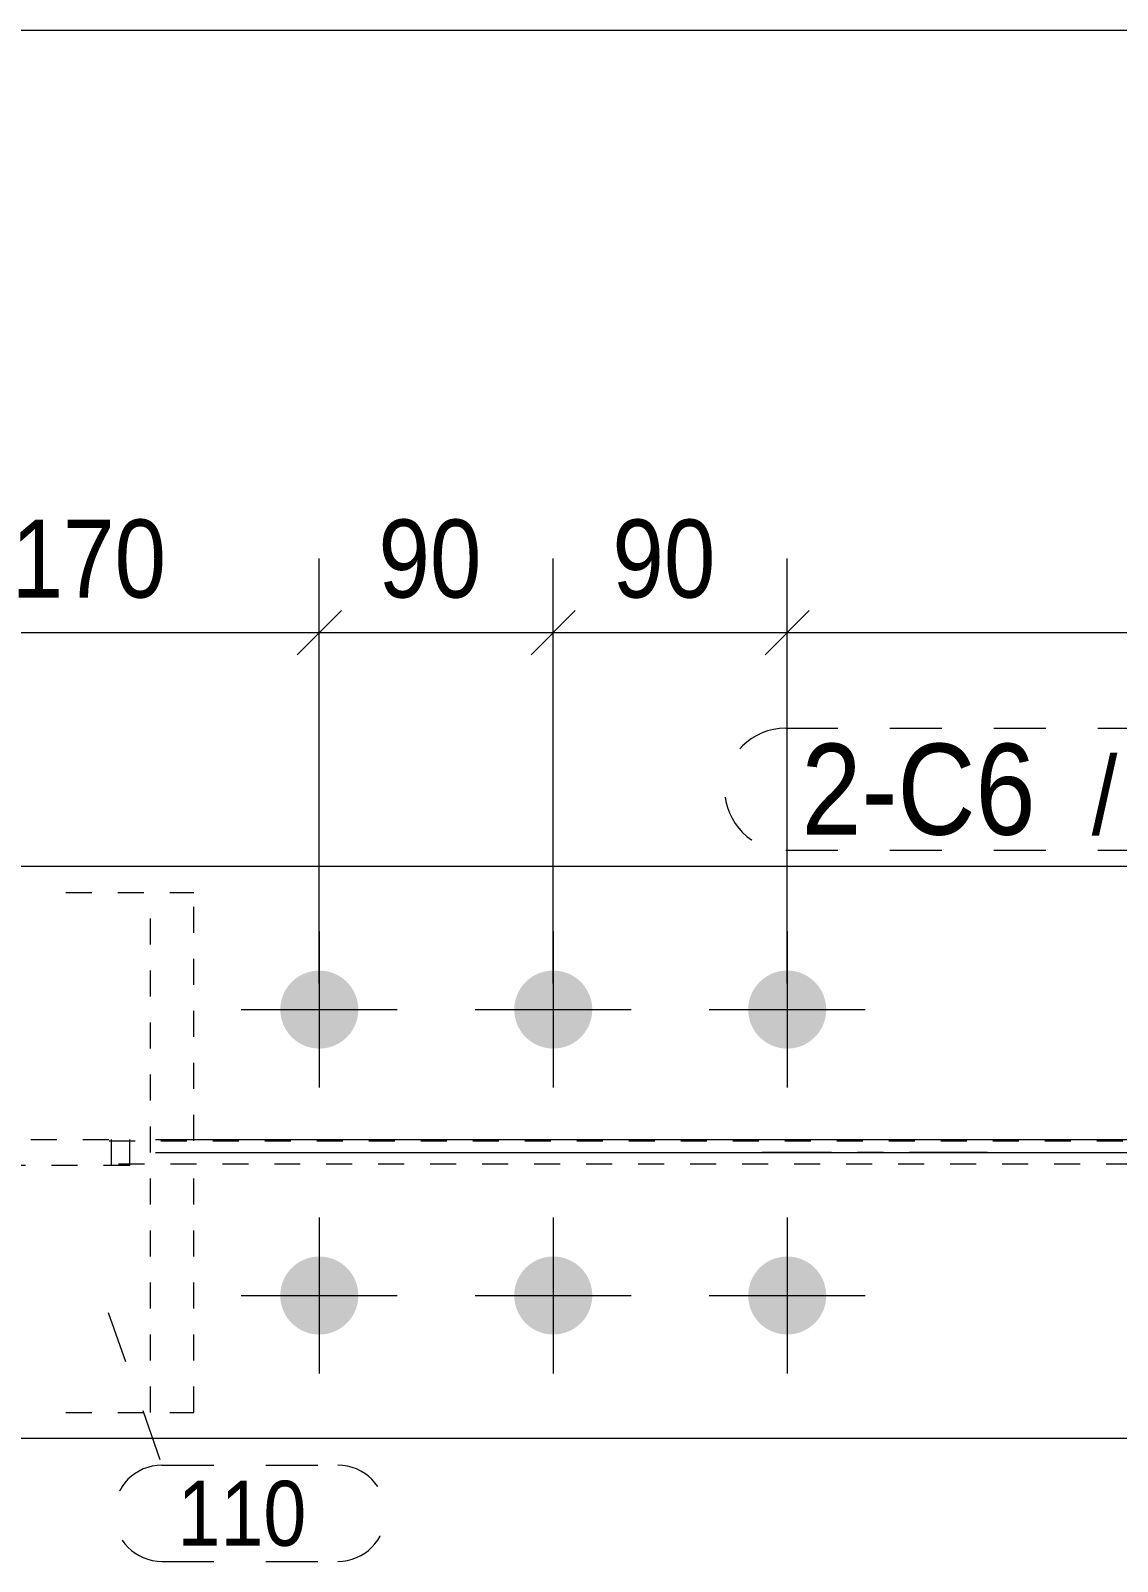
# Model space of a CAD drawing. Header units: millimetres. Extents: x 2 to 579, y 1 to 825.
# Drawn here: x 178.9 to 220.7, y 766.1 to 825 of the extents above; entities that cross this region are included whole.
import ezdxf

# ---------------------------------------------------------------- set-up
doc = ezdxf.new("R2010")
doc.units = ezdxf.units.MM
for name, pattern in [('XKITLINE00', [0]), ('XKITLINE01', [4, 1, -1, 1, -1]), ('XKITLINE02', [4, 2, -2]), ('XKITLINE03', [6, 3, -1, 1, -1])]:
    doc.linetypes.add(name, pattern=pattern)
for name, color, linetype, lineweight in [('Bolt', 3, 'Continuous', 0), ('Dimensions', 7, 'Continuous', 0), ('DrawingSheet', 5, 'Continuous', 0), ('Part', 2, 'Continuous', 0), ('PartMark', 7, 'Continuous', 0)]:
    doc.layers.add(name, color=color, linetype=linetype, lineweight=lineweight)
doc.styles.add('ARIAL', font='ARIAL.TTF')

# ---------------------------------------------------------------- blocks, each defined once
blk = doc.blocks.new('*A131')
at = {"layer": 'Bolt'}
for points in [[(190.038, 788.841), (190.075, 788.839), (190.111, 788.837), (190.148, 788.834), (190.185, 788.83), (190.221, 788.825), (190.257, 788.819), (190.294, 788.812), (190.33, 788.805), (190.365, 788.796), (190.401, 788.787), (190.436, 788.777), (190.472, 788.766), (190.506, 788.754), (190.541, 788.741), (190.575, 788.727), (190.609, 788.713), (190.642, 788.697), (190.675, 788.681), (190.708, 788.664), (190.74, 788.646), (190.772, 788.628), (190.804, 788.609), (190.834, 788.588), (190.865, 788.568), (190.895, 788.546), (190.924, 788.524), (190.953, 788.501), (190.981, 788.477), (191.008, 788.453), (191.035, 788.428), (191.062, 788.402), (191.087, 788.376), (191.112, 788.349), (191.137, 788.321), (191.161, 788.293), (191.184, 788.264), (191.206, 788.235), (191.227, 788.205), (191.248, 788.175), (191.268, 788.144), (191.288, 788.112), (191.306, 788.081), (191.324, 788.048), (191.341, 788.016), (191.357, 787.983), (191.372, 787.949), (191.387, 787.915), (191.401, 787.881), (191.413, 787.847), (191.425, 787.812), (191.436, 787.777), (191.447, 787.741), (191.456, 787.706), (191.465, 787.67), (191.472, 787.634), (191.479, 787.598), (191.485, 787.561), (191.49, 787.525), (191.494, 787.488), (191.497, 787.452), (191.499, 787.415), (191.501, 787.378), (191.501, 787.341), (191.501, 787.304), (191.499, 787.268), (191.497, 787.231), (191.494, 787.194), (191.49, 787.158), (191.485, 787.121), (191.479, 787.085), (191.472, 787.049), (191.465, 787.013), (191.456, 786.977), (191.447, 786.941), (191.436, 786.906), (191.425, 786.871), (191.413, 786.836), (191.401, 786.801), (191.387, 786.767), (191.372, 786.733), (191.357, 786.7), (191.341, 786.667), (191.324, 786.634), (191.306, 786.602), (191.288, 786.57), (191.268, 786.539), (191.248, 786.508), (191.227, 786.478), (191.206, 786.448), (191.184, 786.418), (191.161, 786.39), (191.137, 786.361), (191.112, 786.334), (191.087, 786.307), (191.062, 786.281), (191.035, 786.255), (191.008, 786.23), (190.981, 786.205), (190.953, 786.182), (190.924, 786.159), (190.895, 786.136), (190.865, 786.115), (190.834, 786.094), (190.804, 786.074), (190.772, 786.055), (190.74, 786.036), (190.708, 786.018), (190.675, 786.001), (190.642, 785.985), (190.609, 785.97), (190.575, 785.955), (190.541, 785.942), (190.506, 785.929), (190.472, 785.917), (190.436, 785.906), (190.401, 785.896), (190.365, 785.886), (190.33, 785.878), (190.294, 785.87), (190.257, 785.863), (190.221, 785.857), (190.185, 785.853), (190.148, 785.848), (190.111, 785.845), (190.075, 785.843), (190.038, 785.842), (190.001, 785.841), (189.964, 785.842), (189.927, 785.843), (189.891, 785.845), (189.854, 785.848), (189.817, 785.853), (189.781, 785.857), (189.745, 785.863), (189.708, 785.87), (189.672, 785.878), (189.637, 785.886), (189.601, 785.896), (189.566, 785.906), (189.53, 785.917), (189.496, 785.929), (189.461, 785.942), (189.427, 785.955), (189.393, 785.97), (189.36, 785.985), (189.327, 786.001), (189.294, 786.018), (189.262, 786.036), (189.23, 786.055), (189.199, 786.074), (189.168, 786.094), (189.137, 786.115), (189.107, 786.136), (189.078, 786.159), (189.049, 786.182), (189.021, 786.205), (188.994, 786.23), (188.967, 786.255), (188.94, 786.281), (188.915, 786.307), (188.89, 786.334), (188.865, 786.361), (188.842, 786.39), (188.818, 786.418), (188.796, 786.448), (188.775, 786.478), (188.754, 786.508), (188.734, 786.539), (188.714, 786.57), (188.696, 786.602), (188.678, 786.634), (188.661, 786.667), (188.645, 786.7), (188.63, 786.733), (188.615, 786.767), (188.602, 786.801), (188.589, 786.836), (188.577, 786.871), (188.566, 786.906), (188.555, 786.941), (188.546, 786.977), (188.537, 787.013), (188.53, 787.049), (188.523, 787.085), (188.517, 787.121), (188.512, 787.158), (188.508, 787.194), (188.505, 787.231), (188.503, 787.268), (188.501, 787.304), (188.501, 787.341), (188.501, 787.378), (188.503, 787.415), (188.505, 787.452), (188.508, 787.488), (188.512, 787.525), (188.517, 787.561), (188.523, 787.598), (188.53, 787.634), (188.537, 787.67), (188.546, 787.706), (188.555, 787.741), (188.566, 787.777), (188.577, 787.812), (188.589, 787.847), (188.602, 787.881), (188.615, 787.915), (188.63, 787.949), (188.645, 787.983), (188.661, 788.016), (188.678, 788.048), (188.696, 788.081), (188.714, 788.112), (188.734, 788.144), (188.754, 788.175), (188.775, 788.205), (188.796, 788.235), (188.818, 788.264), (188.842, 788.293), (188.865, 788.321), (188.89, 788.349), (188.915, 788.376), (188.94, 788.402), (188.967, 788.428), (188.994, 788.453), (189.021, 788.477), (189.049, 788.501), (189.078, 788.524), (189.107, 788.546), (189.137, 788.568), (189.168, 788.588), (189.199, 788.609), (189.23, 788.628), (189.262, 788.646), (189.294, 788.664), (189.327, 788.681), (189.36, 788.697), (189.393, 788.713), (189.427, 788.727), (189.461, 788.741), (189.496, 788.754), (189.53, 788.766), (189.566, 788.777), (189.601, 788.787), (189.637, 788.796), (189.672, 788.805), (189.708, 788.812), (189.745, 788.819), (189.781, 788.825), (189.817, 788.83), (189.854, 788.834), (189.891, 788.837), (189.927, 788.839), (189.964, 788.841), (190.001, 788.841)], [(199.038, 788.841), (199.075, 788.839), (199.111, 788.837), (199.148, 788.834), (199.185, 788.83), (199.221, 788.825), (199.257, 788.819), (199.294, 788.812), (199.33, 788.805), (199.365, 788.796), (199.401, 788.787), (199.436, 788.777), (199.472, 788.766), (199.506, 788.754), (199.541, 788.741), (199.575, 788.727), (199.609, 788.713), (199.642, 788.697), (199.675, 788.681), (199.708, 788.664), (199.74, 788.646), (199.772, 788.628), (199.804, 788.609), (199.834, 788.588), (199.865, 788.568), (199.895, 788.546), (199.924, 788.524), (199.953, 788.501), (199.981, 788.477), (200.008, 788.453), (200.035, 788.428), (200.062, 788.402), (200.087, 788.376), (200.112, 788.349), (200.137, 788.321), (200.161, 788.293), (200.184, 788.264), (200.206, 788.235), (200.227, 788.205), (200.248, 788.175), (200.268, 788.144), (200.288, 788.112), (200.306, 788.081), (200.324, 788.048), (200.341, 788.016), (200.357, 787.983), (200.372, 787.949), (200.387, 787.915), (200.401, 787.881), (200.413, 787.847), (200.425, 787.812), (200.436, 787.777), (200.447, 787.741), (200.456, 787.706), (200.465, 787.67), (200.472, 787.634), (200.479, 787.598), (200.485, 787.561), (200.49, 787.525), (200.494, 787.488), (200.497, 787.452), (200.499, 787.415), (200.501, 787.378), (200.501, 787.341), (200.501, 787.304), (200.499, 787.268), (200.497, 787.231), (200.494, 787.194), (200.49, 787.158), (200.485, 787.121), (200.479, 787.085), (200.472, 787.049), (200.465, 787.013), (200.456, 786.977), (200.447, 786.941), (200.436, 786.906), (200.425, 786.871), (200.413, 786.836), (200.401, 786.801), (200.387, 786.767), (200.372, 786.733), (200.357, 786.7), (200.341, 786.667), (200.324, 786.634), (200.306, 786.602), (200.288, 786.57), (200.268, 786.539), (200.248, 786.508), (200.227, 786.478), (200.206, 786.448), (200.184, 786.418), (200.161, 786.39), (200.137, 786.361), (200.112, 786.334), (200.087, 786.307), (200.062, 786.281), (200.035, 786.255), (200.008, 786.23), (199.981, 786.205), (199.953, 786.182), (199.924, 786.159), (199.895, 786.136), (199.865, 786.115), (199.834, 786.094), (199.804, 786.074), (199.772, 786.055), (199.74, 786.036), (199.708, 786.018), (199.675, 786.001), (199.642, 785.985), (199.609, 785.97), (199.575, 785.955), (199.541, 785.942), (199.506, 785.929), (199.472, 785.917), (199.436, 785.906), (199.401, 785.896), (199.365, 785.886), (199.33, 785.878), (199.294, 785.87), (199.257, 785.863), (199.221, 785.857), (199.185, 785.853), (199.148, 785.848), (199.111, 785.845), (199.075, 785.843), (199.038, 785.842), (199.001, 785.841), (198.964, 785.842), (198.927, 785.843), (198.891, 785.845), (198.854, 785.848), (198.817, 785.853), (198.781, 785.857), (198.745, 785.863), (198.708, 785.87), (198.672, 785.878), (198.637, 785.886), (198.601, 785.896), (198.566, 785.906), (198.53, 785.917), (198.496, 785.929), (198.461, 785.942), (198.427, 785.955), (198.393, 785.97), (198.36, 785.985), (198.327, 786.001), (198.294, 786.018), (198.262, 786.036), (198.23, 786.055), (198.199, 786.074), (198.168, 786.094), (198.137, 786.115), (198.107, 786.136), (198.078, 786.159), (198.049, 786.182), (198.021, 786.205), (197.994, 786.23), (197.967, 786.255), (197.94, 786.281), (197.915, 786.307), (197.89, 786.334), (197.865, 786.361), (197.842, 786.39), (197.818, 786.418), (197.796, 786.448), (197.775, 786.478), (197.754, 786.508), (197.734, 786.539), (197.714, 786.57), (197.696, 786.602), (197.678, 786.634), (197.661, 786.667), (197.645, 786.7), (197.63, 786.733), (197.615, 786.767), (197.602, 786.801), (197.589, 786.836), (197.577, 786.871), (197.566, 786.906), (197.555, 786.941), (197.546, 786.977), (197.537, 787.013), (197.53, 787.049), (197.523, 787.085), (197.517, 787.121), (197.512, 787.158), (197.508, 787.194), (197.505, 787.231), (197.503, 787.268), (197.501, 787.304), (197.501, 787.341), (197.501, 787.378), (197.503, 787.415), (197.505, 787.452), (197.508, 787.488), (197.512, 787.525), (197.517, 787.561), (197.523, 787.598), (197.53, 787.634), (197.537, 787.67), (197.546, 787.706), (197.555, 787.741), (197.566, 787.777), (197.577, 787.812), (197.589, 787.847), (197.602, 787.881), (197.615, 787.915), (197.63, 787.949), (197.645, 787.983), (197.661, 788.016), (197.678, 788.048), (197.696, 788.081), (197.714, 788.112), (197.734, 788.144), (197.754, 788.175), (197.775, 788.205), (197.796, 788.235), (197.818, 788.264), (197.842, 788.293), (197.865, 788.321), (197.89, 788.349), (197.915, 788.376), (197.94, 788.402), (197.967, 788.428), (197.994, 788.453), (198.021, 788.477), (198.049, 788.501), (198.078, 788.524), (198.107, 788.546), (198.137, 788.568), (198.168, 788.588), (198.199, 788.609), (198.23, 788.628), (198.262, 788.646), (198.294, 788.664), (198.327, 788.681), (198.36, 788.697), (198.393, 788.713), (198.427, 788.727), (198.461, 788.741), (198.496, 788.754), (198.53, 788.766), (198.566, 788.777), (198.601, 788.787), (198.637, 788.796), (198.672, 788.805), (198.708, 788.812), (198.745, 788.819), (198.781, 788.825), (198.817, 788.83), (198.854, 788.834), (198.891, 788.837), (198.927, 788.839), (198.964, 788.841), (199.001, 788.841)], [(208.038, 788.841), (208.075, 788.839), (208.111, 788.837), (208.148, 788.834), (208.185, 788.83), (208.221, 788.825), (208.257, 788.819), (208.294, 788.812), (208.33, 788.805), (208.365, 788.796), (208.401, 788.787), (208.436, 788.777), (208.472, 788.766), (208.506, 788.754), (208.541, 788.741), (208.575, 788.727), (208.609, 788.713), (208.642, 788.697), (208.675, 788.681), (208.708, 788.664), (208.74, 788.646), (208.772, 788.628), (208.804, 788.609), (208.834, 788.588), (208.865, 788.568), (208.895, 788.546), (208.924, 788.524), (208.953, 788.501), (208.981, 788.477), (209.008, 788.453), (209.035, 788.428), (209.062, 788.402), (209.087, 788.376), (209.112, 788.349), (209.137, 788.321), (209.161, 788.293), (209.184, 788.264), (209.206, 788.235), (209.227, 788.205), (209.248, 788.175), (209.268, 788.144), (209.288, 788.112), (209.306, 788.081), (209.324, 788.048), (209.341, 788.016), (209.357, 787.983), (209.372, 787.949), (209.387, 787.915), (209.401, 787.881), (209.413, 787.847), (209.425, 787.812), (209.436, 787.777), (209.447, 787.741), (209.456, 787.706), (209.465, 787.67), (209.472, 787.634), (209.479, 787.598), (209.485, 787.561), (209.49, 787.525), (209.494, 787.488), (209.497, 787.452), (209.499, 787.415), (209.501, 787.378), (209.501, 787.341), (209.501, 787.304), (209.499, 787.268), (209.497, 787.231), (209.494, 787.194), (209.49, 787.158), (209.485, 787.121), (209.479, 787.085), (209.472, 787.049), (209.465, 787.013), (209.456, 786.977), (209.447, 786.941), (209.436, 786.906), (209.425, 786.871), (209.413, 786.836), (209.401, 786.801), (209.387, 786.767), (209.372, 786.733), (209.357, 786.7), (209.341, 786.667), (209.324, 786.634), (209.306, 786.602), (209.288, 786.57), (209.268, 786.539), (209.248, 786.508), (209.227, 786.478), (209.206, 786.448), (209.184, 786.418), (209.161, 786.39), (209.137, 786.361), (209.112, 786.334), (209.087, 786.307), (209.062, 786.281), (209.035, 786.255), (209.008, 786.23), (208.981, 786.205), (208.953, 786.182), (208.924, 786.159), (208.895, 786.136), (208.865, 786.115), (208.834, 786.094), (208.804, 786.074), (208.772, 786.055), (208.74, 786.036), (208.708, 786.018), (208.675, 786.001), (208.642, 785.985), (208.609, 785.97), (208.575, 785.955), (208.541, 785.942), (208.506, 785.929), (208.472, 785.917), (208.436, 785.906), (208.401, 785.896), (208.365, 785.886), (208.33, 785.878), (208.294, 785.87), (208.257, 785.863), (208.221, 785.857), (208.185, 785.853), (208.148, 785.848), (208.111, 785.845), (208.075, 785.843), (208.038, 785.842), (208.001, 785.841), (207.964, 785.842), (207.927, 785.843), (207.891, 785.845), (207.854, 785.848), (207.817, 785.853), (207.781, 785.857), (207.745, 785.863), (207.708, 785.87), (207.672, 785.878), (207.637, 785.886), (207.601, 785.896), (207.566, 785.906), (207.53, 785.917), (207.496, 785.929), (207.461, 785.942), (207.427, 785.955), (207.393, 785.97), (207.36, 785.985), (207.327, 786.001), (207.294, 786.018), (207.262, 786.036), (207.23, 786.055), (207.199, 786.074), (207.168, 786.094), (207.137, 786.115), (207.107, 786.136), (207.078, 786.159), (207.049, 786.182), (207.021, 786.205), (206.994, 786.23), (206.967, 786.255), (206.94, 786.281), (206.915, 786.307), (206.89, 786.334), (206.865, 786.361), (206.842, 786.39), (206.818, 786.418), (206.796, 786.448), (206.775, 786.478), (206.754, 786.508), (206.734, 786.539), (206.714, 786.57), (206.696, 786.602), (206.678, 786.634), (206.661, 786.667), (206.645, 786.7), (206.63, 786.733), (206.615, 786.767), (206.602, 786.801), (206.589, 786.836), (206.577, 786.871), (206.566, 786.906), (206.555, 786.941), (206.546, 786.977), (206.537, 787.013), (206.53, 787.049), (206.523, 787.085), (206.517, 787.121), (206.512, 787.158), (206.508, 787.194), (206.505, 787.231), (206.503, 787.268), (206.501, 787.304), (206.501, 787.341), (206.501, 787.378), (206.503, 787.415), (206.505, 787.452), (206.508, 787.488), (206.512, 787.525), (206.517, 787.561), (206.523, 787.598), (206.53, 787.634), (206.537, 787.67), (206.546, 787.706), (206.555, 787.741), (206.566, 787.777), (206.577, 787.812), (206.589, 787.847), (206.602, 787.881), (206.615, 787.915), (206.63, 787.949), (206.645, 787.983), (206.661, 788.016), (206.678, 788.048), (206.696, 788.081), (206.714, 788.112), (206.734, 788.144), (206.754, 788.175), (206.775, 788.205), (206.796, 788.235), (206.818, 788.264), (206.842, 788.293), (206.865, 788.321), (206.89, 788.349), (206.915, 788.376), (206.94, 788.402), (206.967, 788.428), (206.994, 788.453), (207.021, 788.477), (207.049, 788.501), (207.078, 788.524), (207.107, 788.546), (207.137, 788.568), (207.168, 788.588), (207.199, 788.609), (207.23, 788.628), (207.262, 788.646), (207.294, 788.664), (207.327, 788.681), (207.36, 788.697), (207.393, 788.713), (207.427, 788.727), (207.461, 788.741), (207.496, 788.754), (207.53, 788.766), (207.566, 788.777), (207.601, 788.787), (207.637, 788.796), (207.672, 788.805), (207.708, 788.812), (207.745, 788.819), (207.781, 788.825), (207.817, 788.83), (207.854, 788.834), (207.891, 788.837), (207.927, 788.839), (207.964, 788.841), (208.001, 788.841)], [(190.038, 777.841), (190.075, 777.839), (190.111, 777.837), (190.148, 777.834), (190.185, 777.83), (190.221, 777.825), (190.257, 777.819), (190.294, 777.812), (190.33, 777.805), (190.365, 777.796), (190.401, 777.787), (190.436, 777.777), (190.472, 777.766), (190.506, 777.754), (190.541, 777.741), (190.575, 777.727), (190.609, 777.713), (190.642, 777.697), (190.675, 777.681), (190.708, 777.664), (190.74, 777.646), (190.772, 777.628), (190.804, 777.609), (190.834, 777.588), (190.865, 777.568), (190.895, 777.546), (190.924, 777.524), (190.953, 777.501), (190.981, 777.477), (191.008, 777.453), (191.035, 777.428), (191.062, 777.402), (191.087, 777.376), (191.112, 777.349), (191.137, 777.321), (191.161, 777.293), (191.184, 777.264), (191.206, 777.235), (191.227, 777.205), (191.248, 777.175), (191.268, 777.144), (191.288, 777.112), (191.306, 777.081), (191.324, 777.048), (191.341, 777.016), (191.357, 776.983), (191.372, 776.949), (191.387, 776.915), (191.401, 776.881), (191.413, 776.847), (191.425, 776.812), (191.436, 776.777), (191.447, 776.741), (191.456, 776.706), (191.465, 776.67), (191.472, 776.634), (191.479, 776.598), (191.485, 776.561), (191.49, 776.525), (191.494, 776.488), (191.497, 776.452), (191.499, 776.415), (191.501, 776.378), (191.501, 776.341), (191.501, 776.304), (191.499, 776.268), (191.497, 776.231), (191.494, 776.194), (191.49, 776.158), (191.485, 776.121), (191.479, 776.085), (191.472, 776.049), (191.465, 776.013), (191.456, 775.977), (191.447, 775.941), (191.436, 775.906), (191.425, 775.871), (191.413, 775.836), (191.401, 775.801), (191.387, 775.767), (191.372, 775.733), (191.357, 775.7), (191.341, 775.667), (191.324, 775.634), (191.306, 775.602), (191.288, 775.57), (191.268, 775.539), (191.248, 775.508), (191.227, 775.478), (191.206, 775.448), (191.184, 775.418), (191.161, 775.39), (191.137, 775.361), (191.112, 775.334), (191.087, 775.307), (191.062, 775.281), (191.035, 775.255), (191.008, 775.23), (190.981, 775.205), (190.953, 775.182), (190.924, 775.159), (190.895, 775.136), (190.865, 775.115), (190.834, 775.094), (190.804, 775.074), (190.772, 775.055), (190.74, 775.036), (190.708, 775.018), (190.675, 775.001), (190.642, 774.985), (190.609, 774.97), (190.575, 774.955), (190.541, 774.942), (190.506, 774.929), (190.472, 774.917), (190.436, 774.906), (190.401, 774.896), (190.365, 774.886), (190.33, 774.878), (190.294, 774.87), (190.257, 774.863), (190.221, 774.857), (190.185, 774.853), (190.148, 774.848), (190.111, 774.845), (190.075, 774.843), (190.038, 774.842), (190.001, 774.841), (189.964, 774.842), (189.927, 774.843), (189.891, 774.845), (189.854, 774.848), (189.817, 774.853), (189.781, 774.857), (189.745, 774.863), (189.708, 774.87), (189.672, 774.878), (189.637, 774.886), (189.601, 774.896), (189.566, 774.906), (189.53, 774.917), (189.496, 774.929), (189.461, 774.942), (189.427, 774.955), (189.393, 774.97), (189.36, 774.985), (189.327, 775.001), (189.294, 775.018), (189.262, 775.036), (189.23, 775.055), (189.199, 775.074), (189.168, 775.094), (189.137, 775.115), (189.107, 775.136), (189.078, 775.159), (189.049, 775.182), (189.021, 775.205), (188.994, 775.23), (188.967, 775.255), (188.94, 775.281), (188.915, 775.307), (188.89, 775.334), (188.865, 775.361), (188.842, 775.39), (188.818, 775.418), (188.796, 775.448), (188.775, 775.478), (188.754, 775.508), (188.734, 775.539), (188.714, 775.57), (188.696, 775.602), (188.678, 775.634), (188.661, 775.667), (188.645, 775.7), (188.63, 775.733), (188.615, 775.767), (188.602, 775.801), (188.589, 775.836), (188.577, 775.871), (188.566, 775.906), (188.555, 775.941), (188.546, 775.977), (188.537, 776.013), (188.53, 776.049), (188.523, 776.085), (188.517, 776.121), (188.512, 776.158), (188.508, 776.194), (188.505, 776.231), (188.503, 776.268), (188.501, 776.304), (188.501, 776.341), (188.501, 776.378), (188.503, 776.415), (188.505, 776.452), (188.508, 776.488), (188.512, 776.525), (188.517, 776.561), (188.523, 776.598), (188.53, 776.634), (188.537, 776.67), (188.546, 776.706), (188.555, 776.741), (188.566, 776.777), (188.577, 776.812), (188.589, 776.847), (188.602, 776.881), (188.615, 776.915), (188.63, 776.949), (188.645, 776.983), (188.661, 777.016), (188.678, 777.048), (188.696, 777.081), (188.714, 777.112), (188.734, 777.144), (188.754, 777.175), (188.775, 777.205), (188.796, 777.235), (188.818, 777.264), (188.842, 777.293), (188.865, 777.321), (188.89, 777.349), (188.915, 777.376), (188.94, 777.402), (188.967, 777.428), (188.994, 777.453), (189.021, 777.477), (189.049, 777.501), (189.078, 777.524), (189.107, 777.546), (189.137, 777.568), (189.168, 777.588), (189.199, 777.609), (189.23, 777.628), (189.262, 777.646), (189.294, 777.664), (189.327, 777.681), (189.36, 777.697), (189.393, 777.713), (189.427, 777.727), (189.461, 777.741), (189.496, 777.754), (189.53, 777.766), (189.566, 777.777), (189.601, 777.787), (189.637, 777.796), (189.672, 777.805), (189.708, 777.812), (189.745, 777.819), (189.781, 777.825), (189.817, 777.83), (189.854, 777.834), (189.891, 777.837), (189.927, 777.839), (189.964, 777.841), (190.001, 777.841)], [(199.038, 777.841), (199.075, 777.839), (199.111, 777.837), (199.148, 777.834), (199.185, 777.83), (199.221, 777.825), (199.257, 777.819), (199.294, 777.812), (199.33, 777.805), (199.365, 777.796), (199.401, 777.787), (199.436, 777.777), (199.472, 777.766), (199.506, 777.754), (199.541, 777.741), (199.575, 777.727), (199.609, 777.713), (199.642, 777.697), (199.675, 777.681), (199.708, 777.664), (199.74, 777.646), (199.772, 777.628), (199.804, 777.609), (199.834, 777.588), (199.865, 777.568), (199.895, 777.546), (199.924, 777.524), (199.953, 777.501), (199.981, 777.477), (200.008, 777.453), (200.035, 777.428), (200.062, 777.402), (200.087, 777.376), (200.112, 777.349), (200.137, 777.321), (200.161, 777.293), (200.184, 777.264), (200.206, 777.235), (200.227, 777.205), (200.248, 777.175), (200.268, 777.144), (200.288, 777.112), (200.306, 777.081), (200.324, 777.048), (200.341, 777.016), (200.357, 776.983), (200.372, 776.949), (200.387, 776.915), (200.401, 776.881), (200.413, 776.847), (200.425, 776.812), (200.436, 776.777), (200.447, 776.741), (200.456, 776.706), (200.465, 776.67), (200.472, 776.634), (200.479, 776.598), (200.485, 776.561), (200.49, 776.525), (200.494, 776.488), (200.497, 776.452), (200.499, 776.415), (200.501, 776.378), (200.501, 776.341), (200.501, 776.304), (200.499, 776.268), (200.497, 776.231), (200.494, 776.194), (200.49, 776.158), (200.485, 776.121), (200.479, 776.085), (200.472, 776.049), (200.465, 776.013), (200.456, 775.977), (200.447, 775.941), (200.436, 775.906), (200.425, 775.871), (200.413, 775.836), (200.401, 775.801), (200.387, 775.767), (200.372, 775.733), (200.357, 775.7), (200.341, 775.667), (200.324, 775.634), (200.306, 775.602), (200.288, 775.57), (200.268, 775.539), (200.248, 775.508), (200.227, 775.478), (200.206, 775.448), (200.184, 775.418), (200.161, 775.39), (200.137, 775.361), (200.112, 775.334), (200.087, 775.307), (200.062, 775.281), (200.035, 775.255), (200.008, 775.23), (199.981, 775.205), (199.953, 775.182), (199.924, 775.159), (199.895, 775.136), (199.865, 775.115), (199.834, 775.094), (199.804, 775.074), (199.772, 775.055), (199.74, 775.036), (199.708, 775.018), (199.675, 775.001), (199.642, 774.985), (199.609, 774.97), (199.575, 774.955), (199.541, 774.942), (199.506, 774.929), (199.472, 774.917), (199.436, 774.906), (199.401, 774.896), (199.365, 774.886), (199.33, 774.878), (199.294, 774.87), (199.257, 774.863), (199.221, 774.857), (199.185, 774.853), (199.148, 774.848), (199.111, 774.845), (199.075, 774.843), (199.038, 774.842), (199.001, 774.841), (198.964, 774.842), (198.927, 774.843), (198.891, 774.845), (198.854, 774.848), (198.817, 774.853), (198.781, 774.857), (198.745, 774.863), (198.708, 774.87), (198.672, 774.878), (198.637, 774.886), (198.601, 774.896), (198.566, 774.906), (198.53, 774.917), (198.496, 774.929), (198.461, 774.942), (198.427, 774.955), (198.393, 774.97), (198.36, 774.985), (198.327, 775.001), (198.294, 775.018), (198.262, 775.036), (198.23, 775.055), (198.199, 775.074), (198.168, 775.094), (198.137, 775.115), (198.107, 775.136), (198.078, 775.159), (198.049, 775.182), (198.021, 775.205), (197.994, 775.23), (197.967, 775.255), (197.94, 775.281), (197.915, 775.307), (197.89, 775.334), (197.865, 775.361), (197.842, 775.39), (197.818, 775.418), (197.796, 775.448), (197.775, 775.478), (197.754, 775.508), (197.734, 775.539), (197.714, 775.57), (197.696, 775.602), (197.678, 775.634), (197.661, 775.667), (197.645, 775.7), (197.63, 775.733), (197.615, 775.767), (197.602, 775.801), (197.589, 775.836), (197.577, 775.871), (197.566, 775.906), (197.555, 775.941), (197.546, 775.977), (197.537, 776.013), (197.53, 776.049), (197.523, 776.085), (197.517, 776.121), (197.512, 776.158), (197.508, 776.194), (197.505, 776.231), (197.503, 776.268), (197.501, 776.304), (197.501, 776.341), (197.501, 776.378), (197.503, 776.415), (197.505, 776.452), (197.508, 776.488), (197.512, 776.525), (197.517, 776.561), (197.523, 776.598), (197.53, 776.634), (197.537, 776.67), (197.546, 776.706), (197.555, 776.741), (197.566, 776.777), (197.577, 776.812), (197.589, 776.847), (197.602, 776.881), (197.615, 776.915), (197.63, 776.949), (197.645, 776.983), (197.661, 777.016), (197.678, 777.048), (197.696, 777.081), (197.714, 777.112), (197.734, 777.144), (197.754, 777.175), (197.775, 777.205), (197.796, 777.235), (197.818, 777.264), (197.842, 777.293), (197.865, 777.321), (197.89, 777.349), (197.915, 777.376), (197.94, 777.402), (197.967, 777.428), (197.994, 777.453), (198.021, 777.477), (198.049, 777.501), (198.078, 777.524), (198.107, 777.546), (198.137, 777.568), (198.168, 777.588), (198.199, 777.609), (198.23, 777.628), (198.262, 777.646), (198.294, 777.664), (198.327, 777.681), (198.36, 777.697), (198.393, 777.713), (198.427, 777.727), (198.461, 777.741), (198.496, 777.754), (198.53, 777.766), (198.566, 777.777), (198.601, 777.787), (198.637, 777.796), (198.672, 777.805), (198.708, 777.812), (198.745, 777.819), (198.781, 777.825), (198.817, 777.83), (198.854, 777.834), (198.891, 777.837), (198.927, 777.839), (198.964, 777.841), (199.001, 777.841)], [(208.038, 777.841), (208.075, 777.839), (208.111, 777.837), (208.148, 777.834), (208.185, 777.83), (208.221, 777.825), (208.257, 777.819), (208.294, 777.812), (208.33, 777.805), (208.365, 777.796), (208.401, 777.787), (208.436, 777.777), (208.472, 777.766), (208.506, 777.754), (208.541, 777.741), (208.575, 777.727), (208.609, 777.713), (208.642, 777.697), (208.675, 777.681), (208.708, 777.664), (208.74, 777.646), (208.772, 777.628), (208.804, 777.609), (208.834, 777.588), (208.865, 777.568), (208.895, 777.546), (208.924, 777.524), (208.953, 777.501), (208.981, 777.477), (209.008, 777.453), (209.035, 777.428), (209.062, 777.402), (209.087, 777.376), (209.112, 777.349), (209.137, 777.321), (209.161, 777.293), (209.184, 777.264), (209.206, 777.235), (209.227, 777.205), (209.248, 777.175), (209.268, 777.144), (209.288, 777.112), (209.306, 777.081), (209.324, 777.048), (209.341, 777.016), (209.357, 776.983), (209.372, 776.949), (209.387, 776.915), (209.401, 776.881), (209.413, 776.847), (209.425, 776.812), (209.436, 776.777), (209.447, 776.741), (209.456, 776.706), (209.465, 776.67), (209.472, 776.634), (209.479, 776.598), (209.485, 776.561), (209.49, 776.525), (209.494, 776.488), (209.497, 776.452), (209.499, 776.415), (209.501, 776.378), (209.501, 776.341), (209.501, 776.304), (209.499, 776.268), (209.497, 776.231), (209.494, 776.194), (209.49, 776.158), (209.485, 776.121), (209.479, 776.085), (209.472, 776.049), (209.465, 776.013), (209.456, 775.977), (209.447, 775.941), (209.436, 775.906), (209.425, 775.871), (209.413, 775.836), (209.401, 775.801), (209.387, 775.767), (209.372, 775.733), (209.357, 775.7), (209.341, 775.667), (209.324, 775.634), (209.306, 775.602), (209.288, 775.57), (209.268, 775.539), (209.248, 775.508), (209.227, 775.478), (209.206, 775.448), (209.184, 775.418), (209.161, 775.39), (209.137, 775.361), (209.112, 775.334), (209.087, 775.307), (209.062, 775.281), (209.035, 775.255), (209.008, 775.23), (208.981, 775.205), (208.953, 775.182), (208.924, 775.159), (208.895, 775.136), (208.865, 775.115), (208.834, 775.094), (208.804, 775.074), (208.772, 775.055), (208.74, 775.036), (208.708, 775.018), (208.675, 775.001), (208.642, 774.985), (208.609, 774.97), (208.575, 774.955), (208.541, 774.942), (208.506, 774.929), (208.472, 774.917), (208.436, 774.906), (208.401, 774.896), (208.365, 774.886), (208.33, 774.878), (208.294, 774.87), (208.257, 774.863), (208.221, 774.857), (208.185, 774.853), (208.148, 774.848), (208.111, 774.845), (208.075, 774.843), (208.038, 774.842), (208.001, 774.841), (207.964, 774.842), (207.927, 774.843), (207.891, 774.845), (207.854, 774.848), (207.817, 774.853), (207.781, 774.857), (207.745, 774.863), (207.708, 774.87), (207.672, 774.878), (207.637, 774.886), (207.601, 774.896), (207.566, 774.906), (207.53, 774.917), (207.496, 774.929), (207.461, 774.942), (207.427, 774.955), (207.393, 774.97), (207.36, 774.985), (207.327, 775.001), (207.294, 775.018), (207.262, 775.036), (207.23, 775.055), (207.199, 775.074), (207.168, 775.094), (207.137, 775.115), (207.107, 775.136), (207.078, 775.159), (207.049, 775.182), (207.021, 775.205), (206.994, 775.23), (206.967, 775.255), (206.94, 775.281), (206.915, 775.307), (206.89, 775.334), (206.865, 775.361), (206.842, 775.39), (206.818, 775.418), (206.796, 775.448), (206.775, 775.478), (206.754, 775.508), (206.734, 775.539), (206.714, 775.57), (206.696, 775.602), (206.678, 775.634), (206.661, 775.667), (206.645, 775.7), (206.63, 775.733), (206.615, 775.767), (206.602, 775.801), (206.589, 775.836), (206.577, 775.871), (206.566, 775.906), (206.555, 775.941), (206.546, 775.977), (206.537, 776.013), (206.53, 776.049), (206.523, 776.085), (206.517, 776.121), (206.512, 776.158), (206.508, 776.194), (206.505, 776.231), (206.503, 776.268), (206.501, 776.304), (206.501, 776.341), (206.501, 776.378), (206.503, 776.415), (206.505, 776.452), (206.508, 776.488), (206.512, 776.525), (206.517, 776.561), (206.523, 776.598), (206.53, 776.634), (206.537, 776.67), (206.546, 776.706), (206.555, 776.741), (206.566, 776.777), (206.577, 776.812), (206.589, 776.847), (206.602, 776.881), (206.615, 776.915), (206.63, 776.949), (206.645, 776.983), (206.661, 777.016), (206.678, 777.048), (206.696, 777.081), (206.714, 777.112), (206.734, 777.144), (206.754, 777.175), (206.775, 777.205), (206.796, 777.235), (206.818, 777.264), (206.842, 777.293), (206.865, 777.321), (206.89, 777.349), (206.915, 777.376), (206.94, 777.402), (206.967, 777.428), (206.994, 777.453), (207.021, 777.477), (207.049, 777.501), (207.078, 777.524), (207.107, 777.546), (207.137, 777.568), (207.168, 777.588), (207.199, 777.609), (207.23, 777.628), (207.262, 777.646), (207.294, 777.664), (207.327, 777.681), (207.36, 777.697), (207.393, 777.713), (207.427, 777.727), (207.461, 777.741), (207.496, 777.754), (207.53, 777.766), (207.566, 777.777), (207.601, 777.787), (207.637, 777.796), (207.672, 777.805), (207.708, 777.812), (207.745, 777.819), (207.781, 777.825), (207.817, 777.83), (207.854, 777.834), (207.891, 777.837), (207.927, 777.839), (207.964, 777.841), (208.001, 777.841)]]:
    blk.add_hatch(color=3, dxfattribs=at).paths.add_polyline_path(points, flags=17)
at = {"layer": 'Bolt', "color": 3, "linetype": 'XKITLINE00', "lineweight": 0}
for p, q in [((190.001, 790.341), (190.001, 784.341)), ((199.001, 790.341), (199.001, 784.341)), ((208.001, 790.341), (208.001, 784.341)), ((187.001, 787.341), (193.001, 787.341)), ((196.001, 787.341), (202.001, 787.341)), ((205.001, 787.341), (211.001, 787.341)), ((190.001, 779.341), (190.001, 773.341)), ((199.001, 779.341), (199.001, 773.341)), ((208.001, 779.341), (208.001, 773.341)), ((187.001, 776.341), (193.001, 776.341)), ((196.001, 776.341), (202.001, 776.341)), ((205.001, 776.341), (211.001, 776.341))]:
    blk.add_line(p, q, dxfattribs=at)
blk = doc.blocks.new('*A133')
at = {"layer": 'Part', "color": 2, "linetype": 'XKITLINE00', "lineweight": 0}
for p, q in [((299.906, 792.841), (166.904, 792.841)), ((299.906, 770.841), (166.904, 770.841))]:
    blk.add_line(p, q, dxfattribs=at)
blk = doc.blocks.new('*A135')
at = {"layer": 'Part', "color": 7, "linetype": 'XKITLINE01', "lineweight": 0}
for p, q in [((180.245, 791.841), (185.179, 791.841)), ((183.513, 771.841), (183.513, 791.841)), ((185.179, 782.291), (185.179, 791.841)), ((181.911, 782.291), (229.269, 782.291)), ((228.7, 781.391), (228.7, 782.291)), ((229.269, 782.291), (229.271, 781.391)), ((229.271, 781.391), (181.911, 781.391)), ((185.179, 771.841), (185.179, 781.391)), ((180.245, 771.841), (185.179, 771.841))]:
    blk.add_line(p, q, dxfattribs=at)
at = {"layer": 'Part', "color": 7, "linetype": 'XKITLINE03', "lineweight": 0}
blk.add_line((215.709, 781.841), (207.02, 781.841), dxfattribs=at)
blk = doc.blocks.new('*A136')
at = {"layer": 'Part', "color": 7, "linetype": 'XKITLINE01', "lineweight": 0}
for p, q in [((166.904, 781.341), (166.904, 782.341)), ((166.904, 782.341), (182.7, 782.341)), ((182.013, 781.341), (182.013, 782.341)), ((182.7, 782.341), (182.7, 781.341)), ((182.7, 781.341), (166.904, 781.341))]:
    blk.add_line(p, q, dxfattribs=at)
blk = doc.blocks.new('*A177')
at = {"layer": 'DrawingSheet', "color": 5, "linetype": 'XKITLINE00', "lineweight": 0}
blk.add_line((579, 825), (5, 825), dxfattribs=at)
blk = doc.blocks.new('*A349')
at = {"layer": 'Dimensions', "color": 7, "linetype": 'XKITLINE00', "lineweight": 0}
for p, q in [((183.7, 782.341), (333.23, 782.341)), ((183.7, 781.841), (333.23, 781.841))]:
    blk.add_line(p, q, dxfattribs=at)
blk = doc.blocks.new('*A351')
at = {"layer": 'Dimensions', "color": 7, "linetype": 'XKITLINE00', "lineweight": 0}
for p, q in [((173.001, 788.341), (173.001, 804.691)), ((190.001, 788.341), (190.001, 804.691)), ((173.85, 802.69), (172.152, 800.993)), ((190.85, 802.69), (189.152, 800.993)), ((173.001, 801.841), (190.001, 801.841))]:
    blk.add_line(p, q, dxfattribs=at)
at = {"layer": 'Dimensions', "color": 3}
for p in [(173.001, 801.841), (190.001, 801.841)]:
    blk.add_point(p, dxfattribs=at)
at = {"layer": 'Dimensions', "color": 3, "style": 'ARIAL', "width": 0.85}
blk.add_text('170', height=3, dxfattribs=at).set_placement((178.163, 803.191))
blk = doc.blocks.new('*A352')
at = {"layer": 'Dimensions', "color": 7, "linetype": 'XKITLINE00', "lineweight": 0}
for p, q in [((190.001, 788.341), (190.001, 804.691)), ((199.001, 788.341), (199.001, 804.691)), ((190.85, 802.69), (189.152, 800.993)), ((199.85, 802.69), (198.152, 800.993)), ((190.001, 801.841), (199.001, 801.841))]:
    blk.add_line(p, q, dxfattribs=at)
at = {"layer": 'Dimensions', "color": 3}
for p in [(190.001, 801.841), (199.001, 801.841)]:
    blk.add_point(p, dxfattribs=at)
at = {"layer": 'Dimensions', "color": 3, "style": 'ARIAL', "width": 0.85}
blk.add_text('90', height=3, dxfattribs=at).set_placement((192.276, 803.191))
blk = doc.blocks.new('*A353')
at = {"layer": 'Dimensions', "color": 7, "linetype": 'XKITLINE00', "lineweight": 0}
for p, q in [((199.001, 788.341), (199.001, 804.691)), ((208.001, 788.341), (208.001, 804.691)), ((199.85, 802.69), (198.152, 800.993)), ((208.85, 802.69), (207.152, 800.993)), ((199.001, 801.841), (208.001, 801.841))]:
    blk.add_line(p, q, dxfattribs=at)
at = {"layer": 'Dimensions', "color": 3}
for p in [(199.001, 801.841), (208.001, 801.841)]:
    blk.add_point(p, dxfattribs=at)
at = {"layer": 'Dimensions', "color": 3, "style": 'ARIAL', "width": 0.85}
blk.add_text('90', height=3, dxfattribs=at).set_placement((201.276, 803.191))
blk = doc.blocks.new('*A354')
at = {"layer": 'Dimensions', "color": 7, "linetype": 'XKITLINE00', "lineweight": 0}
for p, q in [((208.001, 788.341), (208.001, 804.691)), ((247.001, 788.341), (247.001, 804.691)), ((208.85, 802.69), (207.152, 800.993)), ((247.85, 802.69), (246.152, 800.993)), ((208.001, 801.841), (247.001, 801.841))]:
    blk.add_line(p, q, dxfattribs=at)
at = {"layer": 'Dimensions', "color": 3}
for p in [(208.001, 801.841), (247.001, 801.841)]:
    blk.add_point(p, dxfattribs=at)
at = {"layer": 'Dimensions', "color": 3, "style": 'ARIAL', "width": 0.85}
blk.add_text('390', height=3, dxfattribs=at).set_placement((224.163, 803.191))
blk = doc.blocks.new('*A367')
at = {"layer": 'PartMark', "color": 7, "linetype": 'XKITLINE02', "lineweight": 0}
for p, q in [((181.879, 775.692), (183.949, 769.814)), ((183.949, 769.814), (190.712, 769.814)), ((183.949, 766.114), (190.712, 766.114))]:
    blk.add_line(p, q, dxfattribs=at)
for centre, start, end in [((183.949, 767.964), 90, 270), ((190.712, 767.964), 270, 90)]:
    blk.add_arc(centre, 1.85, start, end, dxfattribs=at)
at = {"layer": 'PartMark', "color": 3, "style": 'ARIAL', "width": 0.85}
blk.add_text('110', height=2.5, dxfattribs=at).set_placement((184.549, 766.714))
blk = doc.blocks.new('*A368')
at = {"layer": 'PartMark', "color": 7, "linetype": 'XKITLINE02', "lineweight": 0}
for p, q in [((207.947, 798.169), (229, 798.169)), ((207.947, 793.469), (229, 793.469)), ((231.07, 788.091), (229, 793.469))]:
    blk.add_line(p, q, dxfattribs=at)
for centre, start, end in [((207.947, 795.819), 90, 270), ((229, 795.819), 270, 90)]:
    blk.add_arc(centre, 2.35, start, end, dxfattribs=at)
at = {"layer": 'PartMark', "color": 1, "style": 'ARIAL', "width": 0.85}
blk.add_text('2-C6', height=3.5, dxfattribs=at).set_placement((208.547, 794.069))
at = {"layer": 'PartMark', "color": 3, "style": 'ARIAL', "width": 0.85}
for s, p in [('/', (219.713, 794.069)), ('106', (221.725, 794.069))]:
    blk.add_text(s, height=3, dxfattribs=at).set_placement(p)

msp = doc.modelspace()

# ---------------------------------------------------------------- block references
at = {"lineweight": 0}
for name in ['*A177', '*A351', '*A352', '*A353', '*A354', '*A368', '*A133', '*A135', '*A131', '*A349', '*A136', '*A367']:
    msp.add_blockref(name, (0, 0), dxfattribs=at)

doc.saveas('drawing.dxf')
